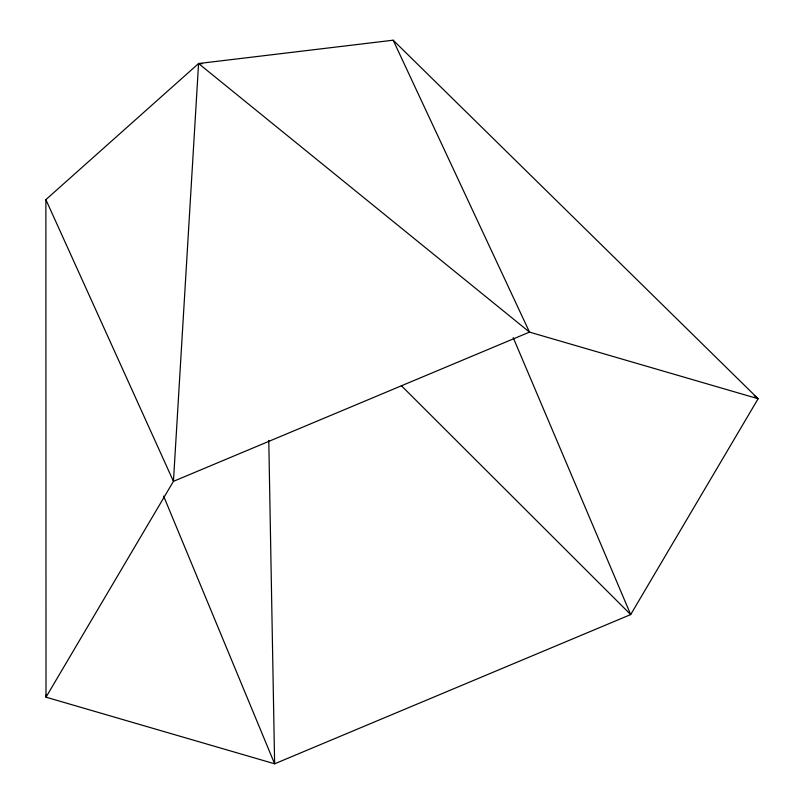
<?xml version="1.0" encoding="UTF-8"?>
<svg xmlns="http://www.w3.org/2000/svg" width="804" height="804" viewBox="0 0 804 804"><rect width="100%" height="100%" fill="white"/><g stroke="black" fill="none" stroke-linecap="round" stroke-linejoin="round"><path stroke-width="1.21" d="M202.317 63.697L198.578 63.536L173.443 481.335L46.009 697.179L274.626 763.8L630.688 614.578L758.122 398.734L393.166 40.2L198.578 63.536L45.878 199.643L46.009 697.179L46.23 694.676M754.212 395.598L758.122 398.734L529.504 332.112L198.578 63.536M401.337 385.659L630.688 614.578L513.203 337.63M393.166 40.2L529.504 332.112L173.443 481.335L45.878 199.643M163.614 496.088L274.626 763.8L268.777 440.431"/></g></svg>
